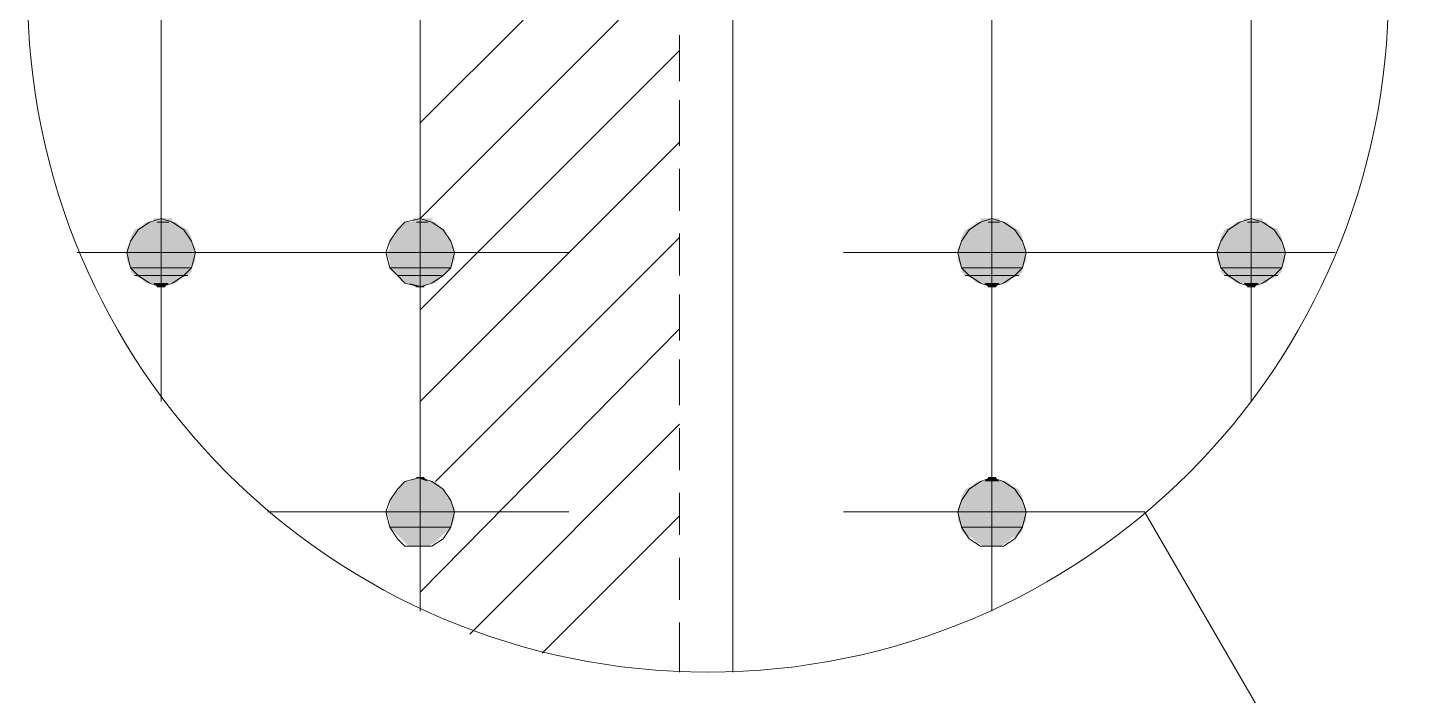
# Model space of a CAD drawing. Header units: millimetres. Extents: x 6 to 291, y 4 to 206.
# Drawn here: x 235.37 to 250.72, y 53.29 to 60.71 of the extents above; entities that cross this region are included whole.
import ezdxf

# ---------------------------------------------------------------- set-up
doc = ezdxf.new("R2010")
doc.units = ezdxf.units.MM
doc.layers.add('C00-00-00', color=7, linetype='Continuous')

msp = doc.modelspace()

# ---------------------------------------------------------------- hatches: boundary and pattern name
at = {"layer": 'C00-00-00'}
h = msp.add_hatch(color=256, dxfattribs=at)
h.dxf.hatch_style = 2
h.paths.add_polyline_path([(236.64334, 58.504665), (236.558671, 58.462339), (237.151335, 58.462339)])
h = msp.add_hatch(color=256, dxfattribs=at)
h.dxf.hatch_style = 2
h.paths.add_polyline_path([(236.685666, 58.547008), (236.64334, 58.504665), (237.066667, 58.504665)])
h = msp.add_hatch(color=256, dxfattribs=at)
h.dxf.hatch_style = 2
h.paths.add_polyline_path([(236.64334, 58.504665), (237.066667, 58.504665), (237.151335, 58.462339)])
h = msp.add_hatch(color=256, dxfattribs=at)
h.dxf.hatch_style = 2
h.paths.add_polyline_path([(236.770335, 58.547008), (236.685666, 58.547008), (237.02434, 58.547008)])
h = msp.add_hatch(color=256, dxfattribs=at)
h.dxf.hatch_style = 2
h.paths.add_polyline_path([(236.685666, 58.547008), (237.02434, 58.547008), (237.066667, 58.504665)])
h = msp.add_hatch(color=256, dxfattribs=at)
h.dxf.hatch_style = 2
h.paths.add_polyline_path([(236.770335, 58.589334), (236.981998, 58.589334), (236.981998, 58.547008), (236.770335, 58.547008)])
h = msp.add_hatch(color=256, dxfattribs=at)
h.dxf.hatch_style = 2
h.paths.add_polyline_path([(236.770335, 58.547008), (236.939672, 58.547008), (237.02434, 58.547008)])
h = msp.add_hatch(color=256, dxfattribs=at)
h.dxf.hatch_style = 2
h.paths.add_polyline_path([(239.522008, 58.504665), (239.479665, 58.462339), (239.987661, 58.462339)])
h = msp.add_hatch(color=256, dxfattribs=at)
h.dxf.hatch_style = 2
h.paths.add_polyline_path([(239.564334, 58.547008), (239.522008, 58.504665), (239.945335, 58.504665)])
h = msp.add_hatch(color=256, dxfattribs=at)
h.dxf.hatch_style = 2
h.paths.add_polyline_path([(239.522008, 58.504665), (239.945335, 58.504665), (239.987661, 58.462339)])
h = msp.add_hatch(color=256, dxfattribs=at)
h.dxf.hatch_style = 2
h.paths.add_polyline_path([(239.60666, 58.547008), (239.564334, 58.547008), (239.902992, 58.547008)])
h = msp.add_hatch(color=256, dxfattribs=at)
h.dxf.hatch_style = 2
h.paths.add_polyline_path([(239.564334, 58.547008), (239.902992, 58.547008), (239.945335, 58.504665)])
h = msp.add_hatch(color=256, dxfattribs=at)
h.dxf.hatch_style = 2
h.paths.add_polyline_path([(239.60666, 58.547008), (239.81834, 58.547008), (239.902992, 58.547008)])
h = msp.add_hatch(color=256, dxfattribs=at)
h.dxf.hatch_style = 2
h.paths.add_polyline_path([(239.649003, 58.589334), (239.860666, 58.589334), (239.860666, 58.547008), (239.649003, 58.547008)])
h = msp.add_hatch(color=256, dxfattribs=at)
h.dxf.hatch_style = 2
h.paths.add_polyline_path([(245.872008, 58.504665), (245.787339, 58.462339), (246.380003, 58.462339)])
h = msp.add_hatch(color=256, dxfattribs=at)
h.dxf.hatch_style = 2
h.paths.add_polyline_path([(245.914334, 58.547008), (245.872008, 58.504665), (246.295335, 58.504665)])
h = msp.add_hatch(color=256, dxfattribs=at)
h.dxf.hatch_style = 2
h.paths.add_polyline_path([(245.872008, 58.504665), (246.295335, 58.504665), (246.380003, 58.462339)])
h = msp.add_hatch(color=256, dxfattribs=at)
h.dxf.hatch_style = 2
h.paths.add_polyline_path([(245.999003, 58.547008), (245.914334, 58.547008), (246.252992, 58.547008)])
h = msp.add_hatch(color=256, dxfattribs=at)
h.dxf.hatch_style = 2
h.paths.add_polyline_path([(245.914334, 58.547008), (246.252992, 58.547008), (246.295335, 58.504665)])
h = msp.add_hatch(color=256, dxfattribs=at)
h.dxf.hatch_style = 2
h.paths.add_polyline_path([(245.95666, 58.589334), (246.16834, 58.589334), (246.16834, 58.547008), (245.95666, 58.547008)])
h = msp.add_hatch(color=256, dxfattribs=at)
h.dxf.hatch_style = 2
h.paths.add_polyline_path([(245.999003, 58.547008), (246.16834, 58.547008), (246.252992, 58.547008)])
h = msp.add_hatch(color=256, dxfattribs=at)
h.dxf.hatch_style = 2
h.paths.add_polyline_path([(248.75066, 58.504665), (248.666007, 58.462339), (249.258671, 58.462339)])
h = msp.add_hatch(color=256, dxfattribs=at)
h.dxf.hatch_style = 2
h.paths.add_polyline_path([(248.793002, 58.547008), (248.75066, 58.504665), (249.174003, 58.504665)])
h = msp.add_hatch(color=256, dxfattribs=at)
h.dxf.hatch_style = 2
h.paths.add_polyline_path([(248.75066, 58.504665), (249.174003, 58.504665), (249.258671, 58.462339)])
h = msp.add_hatch(color=256, dxfattribs=at)
h.dxf.hatch_style = 2
h.paths.add_polyline_path([(248.877671, 58.547008), (248.793002, 58.547008), (249.13166, 58.547008)])
h = msp.add_hatch(color=256, dxfattribs=at)
h.dxf.hatch_style = 2
h.paths.add_polyline_path([(248.793002, 58.547008), (249.13166, 58.547008), (249.174003, 58.504665)])
h = msp.add_hatch(color=256, dxfattribs=at)
h.dxf.hatch_style = 2
h.paths.add_polyline_path([(248.877671, 58.589334), (249.089334, 58.589334), (249.089334, 58.547008), (248.877671, 58.547008)])
h = msp.add_hatch(color=256, dxfattribs=at)
h.dxf.hatch_style = 2
h.paths.add_polyline_path([(248.877671, 58.547008), (249.047008, 58.547008), (249.13166, 58.547008)])
h = msp.add_hatch(color=256, dxfattribs=at)
h.dxf.hatch_style = 2
h.paths.add_polyline_path([(236.516329, 58.335328), (236.474003, 58.250675), (237.236004, 58.250675)])
h = msp.add_hatch(color=256, dxfattribs=at)
h.dxf.hatch_style = 2
h.paths.add_polyline_path([(236.558671, 58.462339), (236.516329, 58.37767), (237.193661, 58.37767)])
h = msp.add_hatch(color=256, dxfattribs=at)
h.dxf.hatch_style = 2
h.paths.add_polyline_path([(236.516329, 58.37767), (236.516329, 58.335328), (237.193661, 58.335328)])
h = msp.add_hatch(color=256, dxfattribs=at)
h.dxf.hatch_style = 2
h.paths.add_polyline_path([(236.516329, 58.37767), (237.193661, 58.37767), (237.193661, 58.335328)])
h = msp.add_hatch(color=256, dxfattribs=at)
h.dxf.hatch_style = 2
h.paths.add_polyline_path([(236.516329, 58.335328), (237.193661, 58.335328), (237.236004, 58.250675)])
h = msp.add_hatch(color=256, dxfattribs=at)
h.dxf.hatch_style = 2
h.paths.add_polyline_path([(236.558671, 58.462339), (237.151335, 58.462339), (237.193661, 58.37767)])
h = msp.add_hatch(color=256, dxfattribs=at)
h.dxf.hatch_style = 2
h.paths.add_polyline_path([(239.437339, 58.37767), (239.394997, 58.335328), (240.072329, 58.335328)])
h = msp.add_hatch(color=256, dxfattribs=at)
h.dxf.hatch_style = 2
h.paths.add_polyline_path([(239.394997, 58.335328), (239.394997, 58.250675), (240.114672, 58.250675)])
h = msp.add_hatch(color=256, dxfattribs=at)
h.dxf.hatch_style = 2
h.paths.add_polyline_path([(239.394997, 58.335328), (240.072329, 58.335328), (240.114672, 58.250675)])
h = msp.add_hatch(color=256, dxfattribs=at)
h.dxf.hatch_style = 2
h.paths.add_polyline_path([(239.479665, 58.462339), (239.437339, 58.37767), (240.030003, 58.37767)])
h = msp.add_hatch(color=256, dxfattribs=at)
h.dxf.hatch_style = 2
h.paths.add_polyline_path([(239.437339, 58.37767), (240.030003, 58.37767), (240.072329, 58.335328)])
h = msp.add_hatch(color=256, dxfattribs=at)
h.dxf.hatch_style = 2
h.paths.add_polyline_path([(239.479665, 58.462339), (239.987661, 58.462339), (240.030003, 58.37767)])
h = msp.add_hatch(color=256, dxfattribs=at)
h.dxf.hatch_style = 2
h.paths.add_polyline_path([(245.744997, 58.335328), (245.702671, 58.250675), (246.464672, 58.250675)])
h = msp.add_hatch(color=256, dxfattribs=at)
h.dxf.hatch_style = 2
h.paths.add_polyline_path([(245.787339, 58.462339), (245.744997, 58.37767), (246.422329, 58.37767)])
h = msp.add_hatch(color=256, dxfattribs=at)
h.dxf.hatch_style = 2
h.paths.add_polyline_path([(245.744997, 58.37767), (245.744997, 58.335328), (246.422329, 58.335328)])
h = msp.add_hatch(color=256, dxfattribs=at)
h.dxf.hatch_style = 2
h.paths.add_polyline_path([(245.744997, 58.37767), (246.422329, 58.37767), (246.422329, 58.335328)])
h = msp.add_hatch(color=256, dxfattribs=at)
h.dxf.hatch_style = 2
h.paths.add_polyline_path([(245.744997, 58.335328), (246.422329, 58.335328), (246.464672, 58.250675)])
h = msp.add_hatch(color=256, dxfattribs=at)
h.dxf.hatch_style = 2
h.paths.add_polyline_path([(245.787339, 58.462339), (246.380003, 58.462339), (246.422329, 58.37767)])
h = msp.add_hatch(color=256, dxfattribs=at)
h.dxf.hatch_style = 2
h.paths.add_polyline_path([(248.623665, 58.335328), (248.581339, 58.250675), (249.34334, 58.250675)])
h = msp.add_hatch(color=256, dxfattribs=at)
h.dxf.hatch_style = 2
h.paths.add_polyline_path([(248.666007, 58.462339), (248.623665, 58.37767), (249.300997, 58.37767)])
h = msp.add_hatch(color=256, dxfattribs=at)
h.dxf.hatch_style = 2
h.paths.add_polyline_path([(248.623665, 58.37767), (248.623665, 58.335328), (249.300997, 58.335328)])
h = msp.add_hatch(color=256, dxfattribs=at)
h.dxf.hatch_style = 2
h.paths.add_polyline_path([(248.623665, 58.37767), (249.300997, 58.37767), (249.300997, 58.335328)])
h = msp.add_hatch(color=256, dxfattribs=at)
h.dxf.hatch_style = 2
h.paths.add_polyline_path([(248.623665, 58.335328), (249.300997, 58.335328), (249.34334, 58.250675)])
h = msp.add_hatch(color=256, dxfattribs=at)
h.dxf.hatch_style = 2
h.paths.add_polyline_path([(248.666007, 58.462339), (249.258671, 58.462339), (249.300997, 58.37767)])
h = msp.add_hatch(color=256, dxfattribs=at)
h.dxf.hatch_style = 2
h.paths.add_polyline_path([(236.474003, 58.250675), (236.474003, 58.208333), (237.236004, 58.208333)])
h = msp.add_hatch(color=256, dxfattribs=at)
h.dxf.hatch_style = 2
h.paths.add_polyline_path([(236.474003, 58.250675), (237.236004, 58.250675), (237.236004, 58.208333)])
h = msp.add_hatch(color=256, dxfattribs=at)
h.dxf.hatch_style = 2
h.paths.add_polyline_path([(236.474003, 58.208333), (236.474003, 58.123665), (237.236004, 58.123665)])
h = msp.add_hatch(color=256, dxfattribs=at)
h.dxf.hatch_style = 2
h.paths.add_polyline_path([(236.474003, 58.208333), (237.236004, 58.208333), (237.236004, 58.123665)])
h = msp.add_hatch(color=256, dxfattribs=at)
h.dxf.hatch_style = 2
h.paths.add_polyline_path([(239.394997, 58.250675), (239.352671, 58.208333), (240.114672, 58.208333)])
h = msp.add_hatch(color=256, dxfattribs=at)
h.dxf.hatch_style = 2
h.paths.add_polyline_path([(239.352671, 58.208333), (239.394997, 58.123665), (240.114672, 58.123665)])
h = msp.add_hatch(color=256, dxfattribs=at)
h.dxf.hatch_style = 2
h.paths.add_polyline_path([(239.352671, 58.208333), (240.114672, 58.208333), (240.114672, 58.123665)])
h = msp.add_hatch(color=256, dxfattribs=at)
h.dxf.hatch_style = 2
h.paths.add_polyline_path([(239.394997, 58.250675), (240.114672, 58.250675), (240.114672, 58.208333)])
h = msp.add_hatch(color=256, dxfattribs=at)
h.dxf.hatch_style = 2
h.paths.add_polyline_path([(245.702671, 58.250675), (245.702671, 58.208333), (246.464672, 58.208333)])
h = msp.add_hatch(color=256, dxfattribs=at)
h.dxf.hatch_style = 2
h.paths.add_polyline_path([(245.702671, 58.250675), (246.464672, 58.250675), (246.464672, 58.208333)])
h = msp.add_hatch(color=256, dxfattribs=at)
h.dxf.hatch_style = 2
h.paths.add_polyline_path([(245.702671, 58.208333), (245.702671, 58.123665), (246.464672, 58.123665)])
h = msp.add_hatch(color=256, dxfattribs=at)
h.dxf.hatch_style = 2
h.paths.add_polyline_path([(245.702671, 58.208333), (246.464672, 58.208333), (246.464672, 58.123665)])
h = msp.add_hatch(color=256, dxfattribs=at)
h.dxf.hatch_style = 2
h.paths.add_polyline_path([(248.581339, 58.250675), (248.581339, 58.208333), (249.34334, 58.208333)])
h = msp.add_hatch(color=256, dxfattribs=at)
h.dxf.hatch_style = 2
h.paths.add_polyline_path([(248.581339, 58.250675), (249.34334, 58.250675), (249.34334, 58.208333)])
h = msp.add_hatch(color=256, dxfattribs=at)
h.dxf.hatch_style = 2
h.paths.add_polyline_path([(248.581339, 58.208333), (248.581339, 58.123665), (249.34334, 58.123665)])
h = msp.add_hatch(color=256, dxfattribs=at)
h.dxf.hatch_style = 2
h.paths.add_polyline_path([(248.581339, 58.208333), (249.34334, 58.208333), (249.34334, 58.123665)])
h = msp.add_hatch(color=256, dxfattribs=at)
h.dxf.hatch_style = 2
h.paths.add_polyline_path([(236.474003, 58.123665), (236.516329, 58.038996), (237.193661, 58.038996)])
h = msp.add_hatch(color=256, dxfattribs=at)
h.dxf.hatch_style = 2
h.paths.add_polyline_path([(236.474003, 58.123665), (237.236004, 58.123665), (237.193661, 58.038996)])
h = msp.add_hatch(color=256, dxfattribs=at)
h.dxf.hatch_style = 2
h.paths.add_polyline_path([(236.516329, 58.038996), (236.516329, 57.99667), (237.193661, 57.99667)])
h = msp.add_hatch(color=256, dxfattribs=at)
h.dxf.hatch_style = 2
h.paths.add_polyline_path([(236.516329, 58.038996), (237.193661, 58.038996), (237.193661, 57.99667)])
h = msp.add_hatch(color=256, dxfattribs=at)
h.dxf.hatch_style = 2
h.paths.add_polyline_path([(239.394997, 58.123665), (239.394997, 58.038996), (240.072329, 58.038996)])
h = msp.add_hatch(color=256, dxfattribs=at)
h.dxf.hatch_style = 2
h.paths.add_polyline_path([(239.394997, 58.123665), (240.114672, 58.123665), (240.072329, 58.038996)])
h = msp.add_hatch(color=256, dxfattribs=at)
h.dxf.hatch_style = 2
h.paths.add_polyline_path([(239.394997, 58.038996), (239.437339, 57.99667), (240.030003, 57.99667)])
h = msp.add_hatch(color=256, dxfattribs=at)
h.dxf.hatch_style = 2
h.paths.add_polyline_path([(239.394997, 58.038996), (240.072329, 58.038996), (240.030003, 57.99667)])
h = msp.add_hatch(color=256, dxfattribs=at)
h.dxf.hatch_style = 2
h.paths.add_polyline_path([(245.702671, 58.123665), (245.744997, 58.038996), (246.422329, 58.038996)])
h = msp.add_hatch(color=256, dxfattribs=at)
h.dxf.hatch_style = 2
h.paths.add_polyline_path([(245.702671, 58.123665), (246.464672, 58.123665), (246.422329, 58.038996)])
h = msp.add_hatch(color=256, dxfattribs=at)
h.dxf.hatch_style = 2
h.paths.add_polyline_path([(245.744997, 58.038996), (245.744997, 57.99667), (246.422329, 57.99667)])
h = msp.add_hatch(color=256, dxfattribs=at)
h.dxf.hatch_style = 2
h.paths.add_polyline_path([(245.744997, 58.038996), (246.422329, 58.038996), (246.422329, 57.99667)])
h = msp.add_hatch(color=256, dxfattribs=at)
h.dxf.hatch_style = 2
h.paths.add_polyline_path([(248.581339, 58.123665), (248.623665, 58.038996), (249.300997, 58.038996)])
h = msp.add_hatch(color=256, dxfattribs=at)
h.dxf.hatch_style = 2
h.paths.add_polyline_path([(248.581339, 58.123665), (249.34334, 58.123665), (249.300997, 58.038996)])
h = msp.add_hatch(color=256, dxfattribs=at)
h.dxf.hatch_style = 2
h.paths.add_polyline_path([(248.623665, 58.038996), (248.623665, 57.99667), (249.300997, 57.99667)])
h = msp.add_hatch(color=256, dxfattribs=at)
h.dxf.hatch_style = 2
h.paths.add_polyline_path([(248.623665, 58.038996), (249.300997, 58.038996), (249.300997, 57.99667)])
h = msp.add_hatch(color=256, dxfattribs=at)
h.dxf.hatch_style = 2
h.paths.add_polyline_path([(236.516329, 57.99667), (236.558671, 57.954343), (237.151335, 57.954343)])
h = msp.add_hatch(color=256, dxfattribs=at)
h.dxf.hatch_style = 2
h.paths.add_polyline_path([(236.516329, 57.99667), (237.193661, 57.99667), (237.151335, 57.954343)])
h = msp.add_hatch(color=256, dxfattribs=at)
h.dxf.hatch_style = 2
h.paths.add_polyline_path([(236.558671, 57.954343), (236.64334, 57.912001), (237.066667, 57.912001)])
h = msp.add_hatch(color=256, dxfattribs=at)
h.dxf.hatch_style = 2
h.paths.add_polyline_path([(236.558671, 57.954343), (237.151335, 57.954343), (237.066667, 57.912001)])
h = msp.add_hatch(color=256, dxfattribs=at)
h.dxf.hatch_style = 2
h.paths.add_polyline_path([(236.64334, 57.912001), (236.685666, 57.869675), (237.02434, 57.869675)])
h = msp.add_hatch(color=256, dxfattribs=at)
h.dxf.hatch_style = 2
h.paths.add_polyline_path([(236.64334, 57.912001), (237.066667, 57.912001), (237.02434, 57.869675)])
h = msp.add_hatch(color=256, dxfattribs=at)
h.dxf.hatch_style = 2
h.paths.add_polyline_path([(236.685666, 57.869675), (236.770335, 57.869675), (236.939672, 57.869675)])
h = msp.add_hatch(color=256, dxfattribs=at)
h.dxf.hatch_style = 2
h.paths.add_polyline_path([(236.685666, 57.869675), (237.02434, 57.869675), (236.939672, 57.869675)])
h = msp.add_hatch(color=256, dxfattribs=at)
h.dxf.hatch_style = 2
h.paths.add_polyline_path([(236.770335, 57.869675), (236.812661, 57.827333), (236.897329, 57.827333)])
h = msp.add_hatch(color=256, dxfattribs=at)
h.dxf.hatch_style = 2
h.paths.add_polyline_path([(236.770335, 57.869675), (236.939672, 57.869675), (236.897329, 57.827333)])
h = msp.add_hatch(color=256, dxfattribs=at)
h.dxf.hatch_style = 2
h.paths.add_polyline_path([(239.437339, 57.99667), (239.479665, 57.954343), (239.987661, 57.954343)])
h = msp.add_hatch(color=256, dxfattribs=at)
h.dxf.hatch_style = 2
h.paths.add_polyline_path([(239.437339, 57.99667), (240.030003, 57.99667), (239.987661, 57.954343)])
h = msp.add_hatch(color=256, dxfattribs=at)
h.dxf.hatch_style = 2
h.paths.add_polyline_path([(239.479665, 57.954343), (239.522008, 57.912001), (239.945335, 57.912001)])
h = msp.add_hatch(color=256, dxfattribs=at)
h.dxf.hatch_style = 2
h.paths.add_polyline_path([(239.479665, 57.954343), (239.987661, 57.954343), (239.945335, 57.912001)])
h = msp.add_hatch(color=256, dxfattribs=at)
h.dxf.hatch_style = 2
h.paths.add_polyline_path([(239.522008, 57.912001), (239.564334, 57.869675), (239.902992, 57.869675)])
h = msp.add_hatch(color=256, dxfattribs=at)
h.dxf.hatch_style = 2
h.paths.add_polyline_path([(239.522008, 57.912001), (239.945335, 57.912001), (239.902992, 57.869675)])
h = msp.add_hatch(color=256, dxfattribs=at)
h.dxf.hatch_style = 2
h.paths.add_polyline_path([(239.564334, 57.869675), (239.60666, 57.869675), (239.81834, 57.869675)])
h = msp.add_hatch(color=256, dxfattribs=at)
h.dxf.hatch_style = 2
h.paths.add_polyline_path([(239.564334, 57.869675), (239.902992, 57.869675), (239.81834, 57.869675)])
h = msp.add_hatch(color=256, dxfattribs=at)
h.dxf.hatch_style = 2
h.paths.add_polyline_path([(239.60666, 57.869675), (239.691329, 57.827333), (239.775997, 57.827333)])
h = msp.add_hatch(color=256, dxfattribs=at)
h.dxf.hatch_style = 2
h.paths.add_polyline_path([(239.60666, 57.869675), (239.81834, 57.869675), (239.775997, 57.827333)])
h = msp.add_hatch(color=256, dxfattribs=at)
h.dxf.hatch_style = 2
h.paths.add_polyline_path([(245.744997, 57.99667), (245.787339, 57.954343), (246.380003, 57.954343)])
h = msp.add_hatch(color=256, dxfattribs=at)
h.dxf.hatch_style = 2
h.paths.add_polyline_path([(245.744997, 57.99667), (246.422329, 57.99667), (246.380003, 57.954343)])
h = msp.add_hatch(color=256, dxfattribs=at)
h.dxf.hatch_style = 2
h.paths.add_polyline_path([(245.787339, 57.954343), (245.872008, 57.912001), (246.295335, 57.912001)])
h = msp.add_hatch(color=256, dxfattribs=at)
h.dxf.hatch_style = 2
h.paths.add_polyline_path([(245.787339, 57.954343), (246.380003, 57.954343), (246.295335, 57.912001)])
h = msp.add_hatch(color=256, dxfattribs=at)
h.dxf.hatch_style = 2
h.paths.add_polyline_path([(245.872008, 57.912001), (245.914334, 57.869675), (246.252992, 57.869675)])
h = msp.add_hatch(color=256, dxfattribs=at)
h.dxf.hatch_style = 2
h.paths.add_polyline_path([(245.872008, 57.912001), (246.295335, 57.912001), (246.252992, 57.869675)])
h = msp.add_hatch(color=256, dxfattribs=at)
h.dxf.hatch_style = 2
h.paths.add_polyline_path([(245.914334, 57.869675), (245.999003, 57.869675), (246.16834, 57.869675)])
h = msp.add_hatch(color=256, dxfattribs=at)
h.dxf.hatch_style = 2
h.paths.add_polyline_path([(245.914334, 57.869675), (246.252992, 57.869675), (246.16834, 57.869675)])
h = msp.add_hatch(color=256, dxfattribs=at)
h.dxf.hatch_style = 2
h.paths.add_polyline_path([(245.999003, 57.869675), (246.041329, 57.827333), (246.125997, 57.827333)])
h = msp.add_hatch(color=256, dxfattribs=at)
h.dxf.hatch_style = 2
h.paths.add_polyline_path([(245.999003, 57.869675), (246.16834, 57.869675), (246.125997, 57.827333)])
h = msp.add_hatch(color=256, dxfattribs=at)
h.dxf.hatch_style = 2
h.paths.add_polyline_path([(248.623665, 57.99667), (248.666007, 57.954343), (249.258671, 57.954343)])
h = msp.add_hatch(color=256, dxfattribs=at)
h.dxf.hatch_style = 2
h.paths.add_polyline_path([(248.623665, 57.99667), (249.300997, 57.99667), (249.258671, 57.954343)])
h = msp.add_hatch(color=256, dxfattribs=at)
h.dxf.hatch_style = 2
h.paths.add_polyline_path([(248.666007, 57.954343), (248.75066, 57.912001), (249.174003, 57.912001)])
h = msp.add_hatch(color=256, dxfattribs=at)
h.dxf.hatch_style = 2
h.paths.add_polyline_path([(248.666007, 57.954343), (249.258671, 57.954343), (249.174003, 57.912001)])
h = msp.add_hatch(color=256, dxfattribs=at)
h.dxf.hatch_style = 2
h.paths.add_polyline_path([(248.75066, 57.912001), (248.793002, 57.869675), (249.13166, 57.869675)])
h = msp.add_hatch(color=256, dxfattribs=at)
h.dxf.hatch_style = 2
h.paths.add_polyline_path([(248.75066, 57.912001), (249.174003, 57.912001), (249.13166, 57.869675)])
h = msp.add_hatch(color=256, dxfattribs=at)
h.dxf.hatch_style = 2
h.paths.add_polyline_path([(248.793002, 57.869675), (248.877671, 57.869675), (249.047008, 57.869675)])
h = msp.add_hatch(color=256, dxfattribs=at)
h.dxf.hatch_style = 2
h.paths.add_polyline_path([(248.793002, 57.869675), (249.13166, 57.869675), (249.047008, 57.869675)])
h = msp.add_hatch(color=256, dxfattribs=at)
h.dxf.hatch_style = 2
h.paths.add_polyline_path([(248.877671, 57.869675), (248.919997, 57.827333), (249.004665, 57.827333)])
h = msp.add_hatch(color=256, dxfattribs=at)
h.dxf.hatch_style = 2
h.paths.add_polyline_path([(248.877671, 57.869675), (249.047008, 57.869675), (249.004665, 57.827333)])
h = msp.add_hatch(color=256, dxfattribs=at)
h.dxf.hatch_style = 2
h.paths.add_polyline_path([(239.691329, 55.710666), (239.60666, 55.66834), (239.81834, 55.66834)])
h = msp.add_hatch(color=256, dxfattribs=at)
h.dxf.hatch_style = 2
h.paths.add_polyline_path([(239.691329, 55.710666), (239.775997, 55.710666), (239.81834, 55.66834)])
h = msp.add_hatch(color=256, dxfattribs=at)
h.dxf.hatch_style = 2
h.paths.add_polyline_path([(246.041329, 55.710666), (245.999003, 55.66834), (246.16834, 55.66834)])
h = msp.add_hatch(color=256, dxfattribs=at)
h.dxf.hatch_style = 2
h.paths.add_polyline_path([(246.041329, 55.710666), (246.125997, 55.710666), (246.16834, 55.66834)])
h = msp.add_hatch(color=256, dxfattribs=at)
h.dxf.hatch_style = 2
h.paths.add_polyline_path([(239.479665, 55.583671), (239.437339, 55.499002), (240.030003, 55.499002)])
h = msp.add_hatch(color=256, dxfattribs=at)
h.dxf.hatch_style = 2
h.paths.add_polyline_path([(239.522008, 55.625997), (239.479665, 55.583671), (239.987661, 55.583671)])
h = msp.add_hatch(color=256, dxfattribs=at)
h.dxf.hatch_style = 2
h.paths.add_polyline_path([(239.479665, 55.583671), (239.987661, 55.583671), (240.030003, 55.499002)])
h = msp.add_hatch(color=256, dxfattribs=at)
h.dxf.hatch_style = 2
h.paths.add_polyline_path([(239.564334, 55.66834), (239.522008, 55.625997), (239.945335, 55.625997)])
h = msp.add_hatch(color=256, dxfattribs=at)
h.dxf.hatch_style = 2
h.paths.add_polyline_path([(239.522008, 55.625997), (239.945335, 55.625997), (239.987661, 55.583671)])
h = msp.add_hatch(color=256, dxfattribs=at)
h.dxf.hatch_style = 2
h.paths.add_polyline_path([(239.60666, 55.66834), (239.564334, 55.66834), (239.902992, 55.66834)])
h = msp.add_hatch(color=256, dxfattribs=at)
h.dxf.hatch_style = 2
h.paths.add_polyline_path([(239.564334, 55.66834), (239.902992, 55.66834), (239.945335, 55.625997)])
h = msp.add_hatch(color=256, dxfattribs=at)
h.dxf.hatch_style = 2
h.paths.add_polyline_path([(239.60666, 55.66834), (239.81834, 55.66834), (239.902992, 55.66834)])
h = msp.add_hatch(color=256, dxfattribs=at)
h.dxf.hatch_style = 2
h.paths.add_polyline_path([(245.787339, 55.583671), (245.744997, 55.499002), (246.422329, 55.499002)])
h = msp.add_hatch(color=256, dxfattribs=at)
h.dxf.hatch_style = 2
h.paths.add_polyline_path([(245.872008, 55.625997), (245.787339, 55.583671), (246.380003, 55.583671)])
h = msp.add_hatch(color=256, dxfattribs=at)
h.dxf.hatch_style = 2
h.paths.add_polyline_path([(245.787339, 55.583671), (246.380003, 55.583671), (246.422329, 55.499002)])
h = msp.add_hatch(color=256, dxfattribs=at)
h.dxf.hatch_style = 2
h.paths.add_polyline_path([(245.914334, 55.66834), (245.872008, 55.625997), (246.295335, 55.625997)])
h = msp.add_hatch(color=256, dxfattribs=at)
h.dxf.hatch_style = 2
h.paths.add_polyline_path([(245.872008, 55.625997), (246.295335, 55.625997), (246.380003, 55.583671)])
h = msp.add_hatch(color=256, dxfattribs=at)
h.dxf.hatch_style = 2
h.paths.add_polyline_path([(245.999003, 55.66834), (245.914334, 55.66834), (246.252992, 55.66834)])
h = msp.add_hatch(color=256, dxfattribs=at)
h.dxf.hatch_style = 2
h.paths.add_polyline_path([(245.914334, 55.66834), (246.252992, 55.66834), (246.295335, 55.625997)])
h = msp.add_hatch(color=256, dxfattribs=at)
h.dxf.hatch_style = 2
h.paths.add_polyline_path([(245.999003, 55.66834), (246.16834, 55.66834), (246.252992, 55.66834)])
h = msp.add_hatch(color=256, dxfattribs=at)
h.dxf.hatch_style = 2
h.paths.add_polyline_path([(239.437339, 55.499002), (239.394997, 55.456676), (240.072329, 55.456676)])
h = msp.add_hatch(color=256, dxfattribs=at)
h.dxf.hatch_style = 2
h.paths.add_polyline_path([(239.394997, 55.456676), (239.394997, 55.372008), (240.114672, 55.372008)])
h = msp.add_hatch(color=256, dxfattribs=at)
h.dxf.hatch_style = 2
h.paths.add_polyline_path([(239.394997, 55.456676), (240.072329, 55.456676), (240.114672, 55.372008)])
h = msp.add_hatch(color=256, dxfattribs=at)
h.dxf.hatch_style = 2
h.paths.add_polyline_path([(239.437339, 55.499002), (240.030003, 55.499002), (240.072329, 55.456676)])
h = msp.add_hatch(color=256, dxfattribs=at)
h.dxf.hatch_style = 2
h.paths.add_polyline_path([(245.744997, 55.456676), (245.702671, 55.372008), (246.464672, 55.372008)])
h = msp.add_hatch(color=256, dxfattribs=at)
h.dxf.hatch_style = 2
h.paths.add_polyline_path([(245.744997, 55.499002), (245.744997, 55.456676), (246.422329, 55.456676)])
h = msp.add_hatch(color=256, dxfattribs=at)
h.dxf.hatch_style = 2
h.paths.add_polyline_path([(245.744997, 55.499002), (246.422329, 55.499002), (246.422329, 55.456676)])
h = msp.add_hatch(color=256, dxfattribs=at)
h.dxf.hatch_style = 2
h.paths.add_polyline_path([(245.744997, 55.456676), (246.422329, 55.456676), (246.464672, 55.372008)])
h = msp.add_hatch(color=256, dxfattribs=at)
h.dxf.hatch_style = 2
h.paths.add_polyline_path([(239.394997, 55.372008), (239.352671, 55.329665), (240.114672, 55.329665)])
h = msp.add_hatch(color=256, dxfattribs=at)
h.dxf.hatch_style = 2
h.paths.add_polyline_path([(239.352671, 55.329665), (239.394997, 55.244997), (240.114672, 55.244997)])
h = msp.add_hatch(color=256, dxfattribs=at)
h.dxf.hatch_style = 2
h.paths.add_polyline_path([(239.352671, 55.329665), (240.114672, 55.329665), (240.114672, 55.244997)])
h = msp.add_hatch(color=256, dxfattribs=at)
h.dxf.hatch_style = 2
h.paths.add_polyline_path([(239.394997, 55.372008), (240.114672, 55.372008), (240.114672, 55.329665)])
h = msp.add_hatch(color=256, dxfattribs=at)
h.dxf.hatch_style = 2
h.paths.add_polyline_path([(245.702671, 55.372008), (245.702671, 55.329665), (246.464672, 55.329665)])
h = msp.add_hatch(color=256, dxfattribs=at)
h.dxf.hatch_style = 2
h.paths.add_polyline_path([(245.702671, 55.372008), (246.464672, 55.372008), (246.464672, 55.329665)])
h = msp.add_hatch(color=256, dxfattribs=at)
h.dxf.hatch_style = 2
h.paths.add_polyline_path([(245.702671, 55.329665), (245.702671, 55.244997), (246.464672, 55.244997)])
h = msp.add_hatch(color=256, dxfattribs=at)
h.dxf.hatch_style = 2
h.paths.add_polyline_path([(245.702671, 55.329665), (246.464672, 55.329665), (246.464672, 55.244997)])
h = msp.add_hatch(color=256, dxfattribs=at)
h.dxf.hatch_style = 2
h.paths.add_polyline_path([(239.394997, 55.244997), (239.394997, 55.160328), (240.072329, 55.160328)])
h = msp.add_hatch(color=256, dxfattribs=at)
h.dxf.hatch_style = 2
h.paths.add_polyline_path([(239.394997, 55.244997), (240.114672, 55.244997), (240.072329, 55.160328)])
h = msp.add_hatch(color=256, dxfattribs=at)
h.dxf.hatch_style = 2
h.paths.add_polyline_path([(239.394997, 55.160328), (239.437339, 55.118002), (240.030003, 55.118002)])
h = msp.add_hatch(color=256, dxfattribs=at)
h.dxf.hatch_style = 2
h.paths.add_polyline_path([(239.394997, 55.160328), (240.072329, 55.160328), (240.030003, 55.118002)])
h = msp.add_hatch(color=256, dxfattribs=at)
h.dxf.hatch_style = 2
h.paths.add_polyline_path([(239.437339, 55.118002), (239.479665, 55.075675), (239.987661, 55.075675)])
h = msp.add_hatch(color=256, dxfattribs=at)
h.dxf.hatch_style = 2
h.paths.add_polyline_path([(239.437339, 55.118002), (240.030003, 55.118002), (239.987661, 55.075675)])
h = msp.add_hatch(color=256, dxfattribs=at)
h.dxf.hatch_style = 2
h.paths.add_polyline_path([(245.702671, 55.244997), (245.744997, 55.160328), (246.422329, 55.160328)])
h = msp.add_hatch(color=256, dxfattribs=at)
h.dxf.hatch_style = 2
h.paths.add_polyline_path([(245.702671, 55.244997), (246.464672, 55.244997), (246.422329, 55.160328)])
h = msp.add_hatch(color=256, dxfattribs=at)
h.dxf.hatch_style = 2
h.paths.add_polyline_path([(245.744997, 55.160328), (245.744997, 55.118002), (246.422329, 55.118002)])
h = msp.add_hatch(color=256, dxfattribs=at)
h.dxf.hatch_style = 2
h.paths.add_polyline_path([(245.744997, 55.160328), (246.422329, 55.160328), (246.422329, 55.118002)])
h = msp.add_hatch(color=256, dxfattribs=at)
h.dxf.hatch_style = 2
h.paths.add_polyline_path([(245.744997, 55.118002), (245.787339, 55.075675), (246.380003, 55.075675)])
h = msp.add_hatch(color=256, dxfattribs=at)
h.dxf.hatch_style = 2
h.paths.add_polyline_path([(245.744997, 55.118002), (246.422329, 55.118002), (246.380003, 55.075675)])
h = msp.add_hatch(color=256, dxfattribs=at)
h.dxf.hatch_style = 2
h.paths.add_polyline_path([(239.479665, 55.075675), (239.522008, 55.033333), (239.945335, 55.033333)])
h = msp.add_hatch(color=256, dxfattribs=at)
h.dxf.hatch_style = 2
h.paths.add_polyline_path([(239.479665, 55.075675), (239.987661, 55.075675), (239.945335, 55.033333)])
h = msp.add_hatch(color=256, dxfattribs=at)
h.dxf.hatch_style = 2
h.paths.add_polyline_path([(239.522008, 55.033333), (239.564334, 54.991007), (239.902992, 54.991007)])
h = msp.add_hatch(color=256, dxfattribs=at)
h.dxf.hatch_style = 2
h.paths.add_polyline_path([(239.522008, 55.033333), (239.945335, 55.033333), (239.902992, 54.991007)])
h = msp.add_hatch(color=256, dxfattribs=at)
h.dxf.hatch_style = 2
h.paths.add_polyline_path([(239.564334, 54.991007), (239.60666, 54.948665), (239.81834, 54.948665)])
h = msp.add_hatch(color=256, dxfattribs=at)
h.dxf.hatch_style = 2
h.paths.add_polyline_path([(239.564334, 54.991007), (239.902992, 54.991007), (239.81834, 54.948665)])
h = msp.add_hatch(color=256, dxfattribs=at)
h.dxf.hatch_style = 2
h.paths.add_polyline_path([(239.60666, 54.948665), (239.691329, 54.948665), (239.775997, 54.948665)])
h = msp.add_hatch(color=256, dxfattribs=at)
h.dxf.hatch_style = 2
h.paths.add_polyline_path([(239.60666, 54.948665), (239.81834, 54.948665), (239.775997, 54.948665)])
h = msp.add_hatch(color=256, dxfattribs=at)
h.dxf.hatch_style = 2
h.paths.add_polyline_path([(245.787339, 55.075675), (245.872008, 55.033333), (246.295335, 55.033333)])
h = msp.add_hatch(color=256, dxfattribs=at)
h.dxf.hatch_style = 2
h.paths.add_polyline_path([(245.787339, 55.075675), (246.380003, 55.075675), (246.295335, 55.033333)])
h = msp.add_hatch(color=256, dxfattribs=at)
h.dxf.hatch_style = 2
h.paths.add_polyline_path([(245.872008, 55.033333), (245.914334, 54.991007), (246.252992, 54.991007)])
h = msp.add_hatch(color=256, dxfattribs=at)
h.dxf.hatch_style = 2
h.paths.add_polyline_path([(245.872008, 55.033333), (246.295335, 55.033333), (246.252992, 54.991007)])
h = msp.add_hatch(color=256, dxfattribs=at)
h.dxf.hatch_style = 2
h.paths.add_polyline_path([(245.914334, 54.991007), (245.999003, 54.948665), (246.16834, 54.948665)])
h = msp.add_hatch(color=256, dxfattribs=at)
h.dxf.hatch_style = 2
h.paths.add_polyline_path([(245.914334, 54.991007), (246.252992, 54.991007), (246.16834, 54.948665)])
h = msp.add_hatch(color=256, dxfattribs=at)
h.dxf.hatch_style = 2
h.paths.add_polyline_path([(245.999003, 54.948665), (246.041329, 54.948665), (246.125997, 54.948665)])
h = msp.add_hatch(color=256, dxfattribs=at)
h.dxf.hatch_style = 2
h.paths.add_polyline_path([(245.999003, 54.948665), (246.16834, 54.948665), (246.125997, 54.948665)])

# ---------------------------------------------------------------- linework, layer by layer
at = {"layer": 'C00-00-00', "lineweight": 5}
for points in [[(243.205003, 53.551673), (243.205003, 68.622329)], [(246.083671, 67.944997), (246.083671, 54.229006)], [(248.962339, 65.616666), (248.962339, 56.557336)], [(242.612339, 60.113336), (242.612339, 60.621332)], [(242.612339, 59.393661), (242.612339, 59.901673)], [(242.612339, 58.674002), (242.612339, 59.139672)], [(242.612339, 57.954343), (242.612339, 58.419997)], [(244.432674, 58.208333), (249.893661, 58.208333)], [(242.612339, 57.234669), (242.612339, 57.742664)], [(242.612339, 56.51501), (242.612339, 57.023005)], [(242.612339, 55.795334), (242.612339, 56.261004)], [(242.612339, 55.075675), (242.612339, 55.541329)], [(244.432674, 55.329665), (247.776995, 55.329665)], [(254.677333, 43.434009), (247.776995, 55.329665)], [(242.612339, 54.356001), (242.612339, 54.82167)], [(242.612339, 53.551673), (242.612339, 54.101995)]]:
    msp.add_lwpolyline(points, dxfattribs=at)
at = {"layer": 'C00-00-00', "lineweight": 15}
for points in [[(239.733671, 67.944997), (239.733671, 54.229006)], [(236.855003, 65.616666), (236.855003, 56.557336)], [(239.733671, 58.589334), (241.935006, 60.790669)], [(239.733671, 59.647667), (240.876673, 60.790669)], [(239.733671, 57.573343), (242.612339, 60.451995)], [(239.733671, 56.557336), (242.612339, 59.436004)], [(239.902992, 55.66834), (242.612339, 58.37767)], [(241.384669, 58.208333), (235.923665, 58.208333)], [(239.733671, 54.440669), (242.612339, 57.361663)], [(240.283993, 53.975), (242.612339, 56.30333)], [(241.384669, 55.329665), (238.040331, 55.329665)], [(241.088337, 53.763336), (242.612339, 55.287339)]]:
    msp.add_lwpolyline(points, dxfattribs=at)
for points in [[(237.236004, 58.208333), (237.193671, 58.335333), (237.109004, 58.462333), (236.982004, 58.547), (236.855004, 58.589333), (236.728004, 58.547), (236.601004, 58.462333), (236.516337, 58.335333), (236.474004, 58.208333), (236.516337, 58.039), (236.601004, 57.954333), (236.728004, 57.869666), (236.855004, 57.827333), (236.982004, 57.869666), (237.109004, 57.954333), (237.193671, 58.039)], [(240.114672, 58.208333), (240.072339, 58.335333), (239.987672, 58.462333), (239.860672, 58.547), (239.733672, 58.589333), (239.564339, 58.547), (239.479672, 58.462333), (239.395005, 58.335333), (239.352672, 58.208333), (239.395005, 58.039), (239.479672, 57.954333), (239.564339, 57.869666), (239.733672, 57.827333), (239.860672, 57.869666), (239.987672, 57.954333), (240.072339, 58.039)], [(240.114672, 55.329665), (240.072339, 55.456665), (239.987672, 55.583665), (239.860672, 55.668332), (239.733672, 55.710665), (239.564339, 55.668332), (239.479672, 55.583665), (239.395005, 55.456665), (239.352672, 55.329665), (239.395005, 55.160332), (239.479672, 55.033332), (239.564339, 54.948665), (239.733672, 54.948665), (239.860672, 54.948665), (239.987672, 55.033332), (240.072339, 55.160332)]]:
    msp.add_lwpolyline(points, close=True, dxfattribs=at)
at = {"layer": 'C00-00-00', "lineweight": 13}
for points in [[(236.812661, 58.547008), (236.897329, 58.547008)], [(236.812661, 58.547008), (236.939672, 58.547008)], [(239.691329, 58.547008), (239.775997, 58.547008)], [(239.691329, 58.547008), (239.81834, 58.547008)], [(246.041329, 58.547008), (246.125997, 58.547008)], [(246.041329, 58.547008), (246.16834, 58.547008)], [(248.919997, 58.547008), (249.004665, 58.547008)], [(248.919997, 58.547008), (249.047008, 58.547008)], [(236.516329, 58.038996), (237.193661, 58.038996)], [(236.516329, 58.038996), (237.193661, 58.038996)], [(239.394997, 58.038996), (240.072329, 58.038996)], [(239.394997, 58.038996), (240.072329, 58.038996)], [(245.744997, 58.038996), (246.422329, 58.038996)], [(245.744997, 58.038996), (246.422329, 58.038996)], [(248.623665, 58.038996), (249.300997, 58.038996)], [(248.623665, 58.038996), (249.300997, 58.038996)], [(236.558671, 57.954343), (237.151335, 57.954343)], [(236.558671, 57.954343), (237.151335, 57.954343)], [(239.479665, 57.954343), (239.987661, 57.954343)], [(239.479665, 57.954343), (239.987661, 57.954343)], [(245.787339, 57.954343), (246.380003, 57.954343)], [(245.787339, 57.954343), (246.380003, 57.954343)], [(248.666007, 57.954343), (249.258671, 57.954343)], [(248.666007, 57.954343), (249.258671, 57.954343)], [(236.812661, 57.827333), (236.897329, 57.827333)], [(239.691329, 57.827333), (239.775997, 57.827333)], [(246.041329, 57.827333), (246.125997, 57.827333)], [(248.919997, 57.827333), (249.004665, 57.827333)], [(239.691329, 55.710666), (239.775997, 55.710666)], [(246.041329, 55.710666), (246.125997, 55.710666)], [(239.394997, 55.160328), (240.072329, 55.160328)], [(239.394997, 55.160328), (240.072329, 55.160328)], [(245.744997, 55.160328), (246.422329, 55.160328)], [(245.744997, 55.160328), (246.422329, 55.160328)], [(239.691329, 54.948665), (239.775997, 54.948665)], [(246.041329, 54.948665), (246.125997, 54.948665)]]:
    msp.add_lwpolyline(points, dxfattribs=at)
at = {"layer": 'C00-00-00', "lineweight": 5}
for points in [[(246.464672, 58.208333), (246.422339, 58.335333), (246.337672, 58.462333), (246.210672, 58.547), (246.083672, 58.589333), (245.956672, 58.547), (245.829672, 58.462333), (245.745005, 58.335333), (245.702672, 58.208333), (245.745005, 58.039), (245.829672, 57.954333), (245.956672, 57.869666), (246.083672, 57.827333), (246.210672, 57.869666), (246.337672, 57.954333), (246.422339, 58.039)], [(249.34334, 58.208333), (249.301006, 58.335333), (249.21634, 58.462333), (249.08934, 58.547), (248.96234, 58.589333), (248.83534, 58.547), (248.70834, 58.462333), (248.623673, 58.335333), (248.58134, 58.208333), (248.623673, 58.039), (248.70834, 57.954333), (248.83534, 57.869666), (248.96234, 57.827333), (249.08934, 57.869666), (249.21634, 57.954333), (249.301006, 58.039)], [(246.464672, 55.329665), (246.422339, 55.456665), (246.337672, 55.583665), (246.210672, 55.668332), (246.083672, 55.710665), (245.956672, 55.668332), (245.829672, 55.583665), (245.745005, 55.456665), (245.702672, 55.329665), (245.745005, 55.160332), (245.829672, 55.033332), (245.956672, 54.948665), (246.083672, 54.948665), (246.210672, 54.948665), (246.337672, 55.033332), (246.422339, 55.160332)]]:
    msp.add_lwpolyline(points, close=True, dxfattribs=at)
msp.add_circle((242.929826, 61.108168), 7.5565, dxfattribs=at)

doc.saveas('drawing.dxf')
